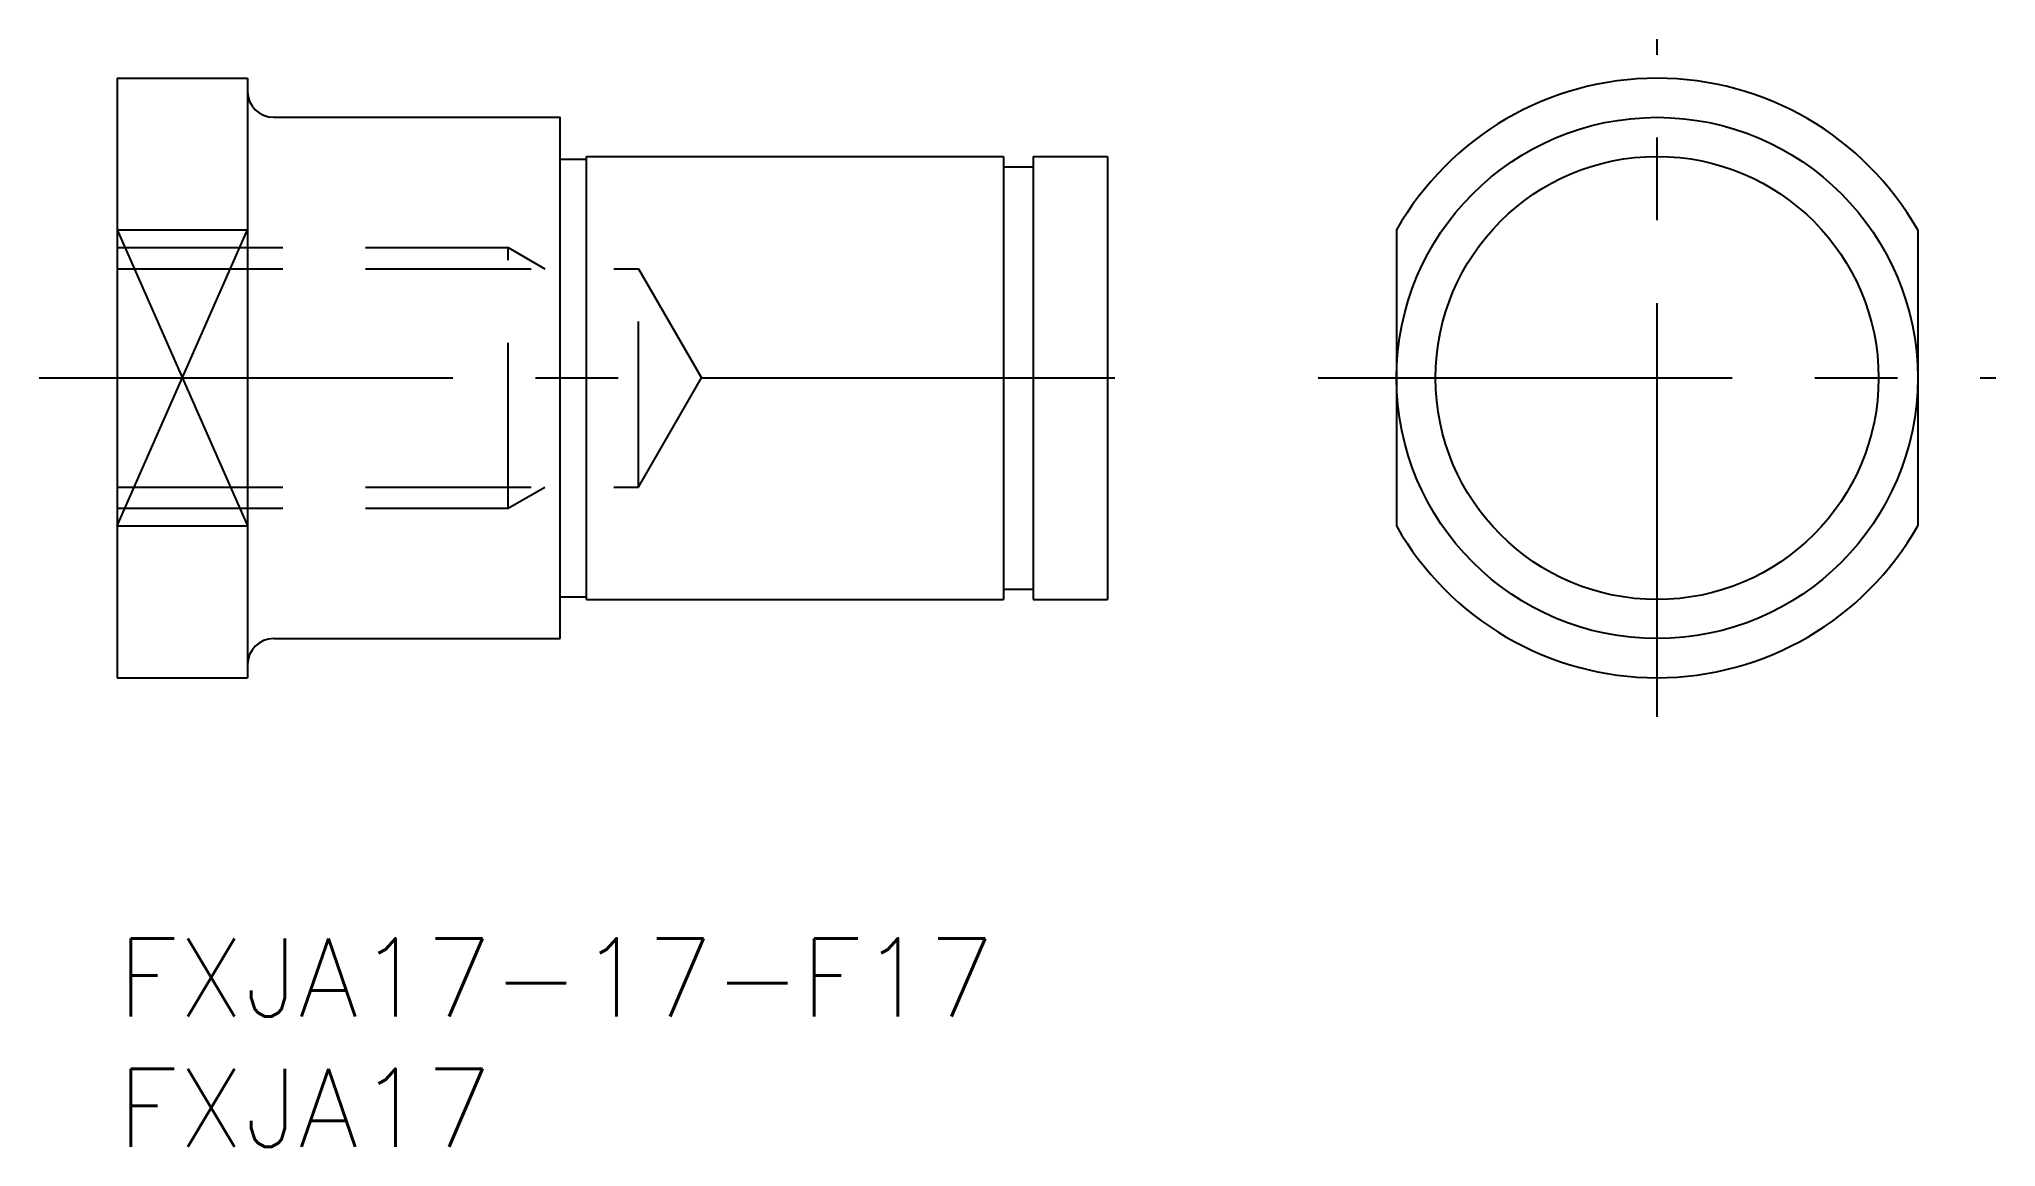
# Model space of a CAD drawing. Extents: x -3 to 72.1, y -8 to 34.5.
import ezdxf

# ---------------------------------------------------------------- set-up
doc = ezdxf.new("R2010")
doc.units = 0
doc.header["$LTSCALE"] = 0.5
doc.linetypes.add('CENTER', pattern=[50.8, 31.75, -6.35, 6.35, -6.35])
doc.linetypes.add('DASHED', pattern=[19.05, 12.7, -6.35])
for name, color, linetype in [('MSM_CENTER', 1, 'CENTER'), ('MSM_CONTINUOUS', 7, 'CONTINUOUS'), ('MSM_DASHED', 4, 'DASHED'), ('MSM_NARROW', 5, 'CONTINUOUS'), ('MSM_PART_NUMBER', 7, 'CONTINUOUS')]:
    doc.layers.add(name, color=color, linetype=linetype)
doc.styles.get("Standard").update_dxf_attribs({"font": 'txt.shx', "height": 3, "bigfont": 'bigfont.shx'})

# ---------------------------------------------------------------- blocks, each defined once
blk = doc.blocks.new('*U7')
at = {"layer": 'MSM_PART_NUMBER'}
blk.add_text('FXJA17-17-F17', height=3, dxfattribs=at).set_placement((0, -3))
blk = doc.blocks.new('*U8')
at = {"layer": 'MSM_PART_NUMBER'}
blk.add_text('FXJA17', height=3, dxfattribs=at).set_placement((0, -8))

msp = doc.modelspace()

# ---------------------------------------------------------------- linework, layer by layer
at = {"layer": 'MSM_CENTER'}
for p, q in [((59.087, 8.5), (59.087, 34.5)), ((-3, 21.5), (40.67, 21.5)), ((46.087, 21.5), (72.087, 21.5))]:
    msp.add_line(p, q, dxfattribs=at)
at = {"layer": 'MSM_CONTINUOUS'}
for p, q in [((0, 33), (0, 10)), ((0, 33), (5, 33)), ((5, 33), (5, 10)), ((6, 31.5), (17, 31.5)), ((17, 11.5), (17, 31.5)), ((17, 29.9), (18, 29.9)), ((18, 30), (34, 30)), ((18, 13), (18, 30)), ((34, 30), (34, 13)), ((34, 29.6), (35.15, 29.6)), ((35.15, 30), (38, 30)), ((35.15, 30), (35.15, 13)), ((38, 30), (38, 13)), ((0, 27.179), (5, 27.179)), ((49.087, 27.179), (49.087, 15.821)), ((69.087, 27.179), (69.087, 15.821)), ((0, 15.821), (5, 15.821)), ((17, 13.1), (18, 13.1)), ((18, 13), (34, 13)), ((34, 13.4), (35.15, 13.4)), ((35.15, 13), (38, 13)), ((6, 11.5), (17, 11.5)), ((0, 10), (5, 10))]:
    msp.add_line(p, q, dxfattribs=at)
for radius in [10, 8.5]:
    msp.add_circle((59.087, 21.5), radius, dxfattribs=at)
for centre, radius, start, end in [((6, 32.5), 1, 180, 270), ((59.087, 21.5), 11.5, 29.59185, 150.40815), ((59.087, 21.5), 11.5, 209.59185, 330.40815), ((6, 10.5), 1, 90, 180)]:
    msp.add_arc(centre, radius, start, end, dxfattribs=at)
at = {"layer": 'MSM_DASHED'}
for p, q in [((0, 26.5), (15, 26.5)), ((15, 16.5), (15, 26.5)), ((15, 26.5), (16.406, 25.688)), ((0, 25.688), (20, 25.688)), ((20, 17.312), (20, 25.688)), ((20, 25.688), (22.418, 21.5)), ((20, 17.312), (22.418, 21.5)), ((0, 17.312), (20, 17.312)), ((15, 16.5), (16.406, 17.312)), ((0, 16.5), (15, 16.5))]:
    msp.add_line(p, q, dxfattribs=at)
at = {"layer": 'MSM_NARROW'}
for p, q in [((0, 27.179), (5, 15.821)), ((0, 15.821), (5, 27.179))]:
    msp.add_line(p, q, dxfattribs=at)

# ---------------------------------------------------------------- block references
at = {"layer": 'MSM_CONTINUOUS'}
for name in ['*U7', '*U8']:
    msp.add_blockref(name, (0, 0), dxfattribs=at)

doc.saveas('drawing.dxf')
